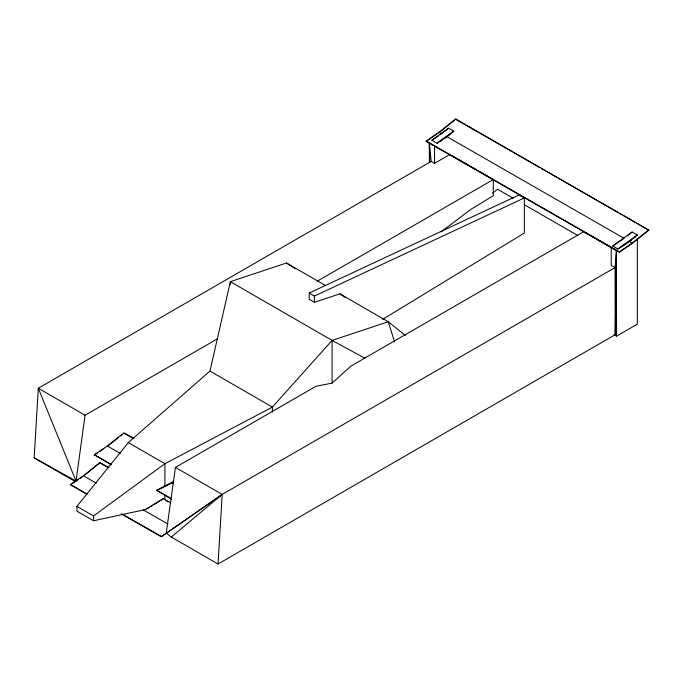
<?xml version="1.0" encoding="UTF-8"?>
<svg xmlns="http://www.w3.org/2000/svg" width="683" height="683" viewBox="0 0 683 683"><rect width="100%" height="100%" fill="white"/><g stroke="black" fill="none" stroke-linecap="round" stroke-linejoin="round"><path stroke-width="1.02" d="M615.204 334.713L616.399 250.396L611.2 247.391L611.234 265.346L615.093 267.574L615.204 334.713L218.039 564.013L171.271 537.017L166.259 533.013L175.429 467.411L315.93 386.296L332.1 383.103L350.925 366.088L583.666 231.716L611.968 248.057M75.42 481.669L34.15 457.849L38.308 388.243L431.195 161.41L434.55 163.339L449.892 154.486M218.039 564.013L222.197 494.407L615.093 267.574L616.399 250.396L616.544 336.164L637.333 324.16L637.333 238.555M217.638 338.708L85.076 415.238L76.035 481.088L78.494 479.449M170.656 502.867L163.288 498.658L145.044 509.638L93.537 520.762L76.914 511.166L76.914 506.368L128.319 442.584L209.98 371.057L230.359 281.678L286.484 262.998L325.603 285.579M405.352 335.447L388.217 321.736L332.1 340.416L272.397 407.094L164.902 463.706L93.537 515.964L93.537 520.762M171.271 537.017L222.197 494.407L175.429 467.411M455.749 118.987L439.169 132.212L426.124 141.338L619.225 252.138L632.27 243.404L648.85 230.171L455.749 118.987L440.825 131.273M648.85 229.787L632.27 243.02L619.225 252.138M440.065 134.764L448.586 128.208L453.828 131.17L437.052 143.259L431.887 140.237L448.586 128.208M450.797 133.962L444.257 138.82M111.389 464.867L94.297 454.741L107.351 446.008L123.982 432.8L133.97 438.503M107.351 446.383L118.159 437.803M120.652 435.822L122.317 434.508M86.826 494.296L70.34 484.512L83.394 475.778L100.025 462.579L109.007 467.701M85.059 474.839L100.025 462.579M627.327 235.823L632.108 232.024L637.333 235.003L629.35 241.347L617.936 248.979L612.771 245.965L632.108 232.024M631.741 239.827L621.581 246.922M633.337 238.555L634.934 237.291M441.09 231.879L470.835 209.416L493.305 195.722L493.305 179.552L317.33 281.157M492.528 193.033L497.574 189.225L513.274 198.292M437.052 143.259L453.828 131.17M617.936 248.979L637.333 235.003M426.124 141.338L439.169 132.212L441.705 133.663M431.887 140.237L438.426 135.857M439.826 141.782L442.49 139.998M94.297 455.117L97.78 452.795M99.522 451.625L103.867 448.714M70.34 484.896L74.413 482.172M80.124 478.348L82.575 476.708M161.256 536.744L222.197 494.407L161.256 536.744L121.198 513.898M612.771 245.965L624.134 238.35L446.913 136.66M171.373 499.077L156.62 490.283L173.456 481.549M171.655 483.06L173.456 481.925M382.574 319.422L524.348 233.005L524.348 197.925L519.157 194.928L309.211 293.058L309.211 299.316L314.411 302.321L339.903 293.835L388.217 321.736L394.578 341.841M146.674 509.04L149.304 507.46M151.045 506.41L152.796 505.352M154.546 504.302L163.288 498.658M164.902 486.569L170.81 483.496M156.62 490.667L163.98 487.022M309.211 293.058L314.411 296.063L524.348 197.925M230.359 284.802L230.359 281.678L332.1 340.416L364.859 358.199M34.15 457.849L76.035 481.088L38.308 388.243L85.076 415.238M124.887 433.705L133.057 438.366M107.351 446.008L120.302 453.392M171.655 482.676L173.491 483.726M94.297 454.741L111.389 464.483M156.62 490.283L171.373 498.701M100.025 462.963L108.11 467.573M166.054 500.613L167.898 501.672M83.394 475.778L96.218 483.094M143.353 509.979L167.933 523.989M70.34 484.512L86.826 493.92M122.112 514.034L161.256 536.36M455.749 119.363L477.921 132.092M479.773 133.151L511.183 151.174M513.035 152.232L539.826 167.608M541.67 168.675L556.457 177.153M558.301 178.212L618.363 212.678M620.207 213.736L622.059 214.795M623.903 215.854L634.994 222.214M636.838 223.281L648.85 230.171M629.35 241.347L632.27 243.404M426.124 140.954L619.225 251.762M452.658 156.083L475.761 169.418M477.605 170.485L492.383 179.014M524.356 204.695L577.929 235.618M613.949 334.661L616.544 336.164M209.98 371.057L272.397 407.094L272.397 412.327M128.319 442.584L164.902 463.706L164.902 486.185M76.914 506.368L93.537 515.964M286.484 262.998L295.346 268.718M339.903 293.835L345.111 297.387M429.428 143.396L431.195 161.41M429.786 162.554L429.342 143.396L429.359 162.46M434.516 145.334L434.55 163.339M332.1 340.416L332.1 383.103M314.411 296.063L314.411 302.321M164.902 495.004L164.902 499.23"/></g></svg>
